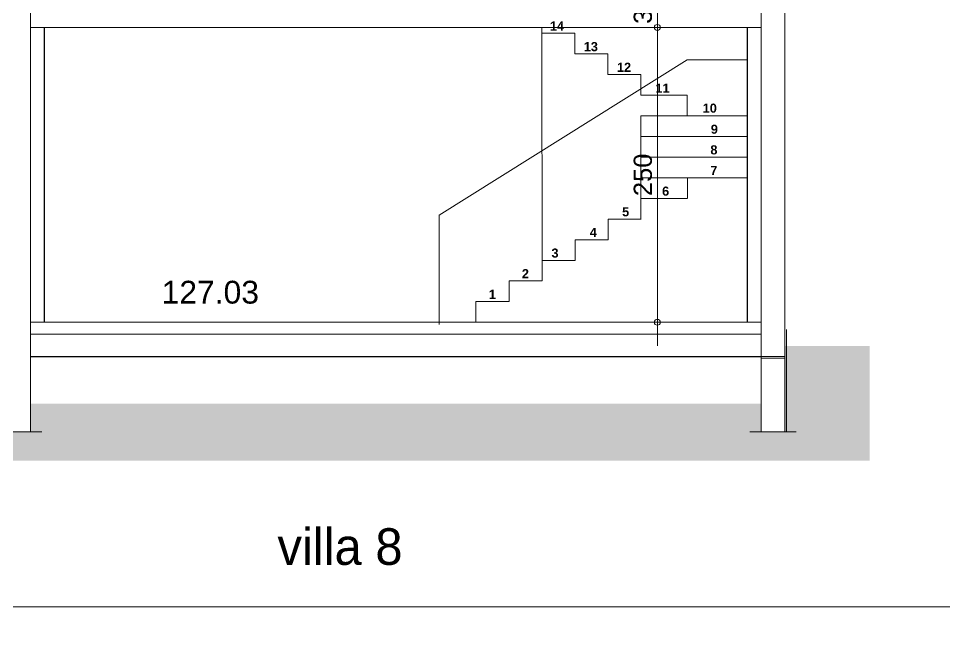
# Model space of a CAD drawing. Header units: metres. Extents: x 1.8 to 61.8, y -53.3 to -11.3.
# Drawn here: x 19.5 to 27.36, y -39.03 to -33.86 of the extents above; entities that cross this region are included whole.
import ezdxf
from ezdxf.enums import TextEntityAlignment as Align
from ezdxf.lldxf.tags import DXFTag

# ---------------------------------------------------------------- set-up
doc = ezdxf.new("R2010")
doc.units = ezdxf.units.M
doc.header["$MEASUREMENT"] = 0
for name, color, linetype in [('Calque commun', 7, 'Continuous'), ('Cotations', 7, 'Continuous'), ('Textes', 7, 'Continuous')]:
    doc.layers.add(name, color=color, linetype=linetype)
doc.styles.add('Arial4', font='arial.ttf', dxfattribs={"height": 0.154626})
doc.styles.add('Arial6', font='arialbd.ttf', dxfattribs={"height": 0.077267})
doc.styles.add('Arial7', font='arial.ttf', dxfattribs={"height": 0.193282})
doc.styles.add('Century Gothic', font='GOTHIC.TTF', dxfattribs={"height": 0.310302})
tags = doc.linetypes.add('HIDDEN', pattern=[0.375, 0.25, -0.125]).pattern_tags.tags
tags[6:7] = [DXFTag(74, 4), DXFTag(75, 0), DXFTag(340, '0'), DXFTag(46, 1.0), DXFTag(50, 0.0), DXFTag(44, 0.0), DXFTag(45, 0.0)]
tags[4:5] = [DXFTag(74, 4), DXFTag(75, 0), DXFTag(340, '0'), DXFTag(46, 1.0), DXFTag(50, 0.0), DXFTag(44, 0.0), DXFTag(45, 0.0)]
tags = doc.linetypes.add('HIDDENX2', pattern=[0.75, 0.5, -0.25]).pattern_tags.tags
tags[6:7] = [DXFTag(74, 4), DXFTag(75, 0), DXFTag(340, '0'), DXFTag(46, 1.0), DXFTag(50, 0.0), DXFTag(44, 0.0), DXFTag(45, 0.0)]
tags[4:5] = [DXFTag(74, 4), DXFTag(75, 0), DXFTag(340, '0'), DXFTag(46, 1.0), DXFTag(50, 0.0), DXFTag(44, 0.0), DXFTag(45, 0.0)]

# ---------------------------------------------------------------- blocks, each defined once
blk = doc.blocks.new('new75')
at = {"layer": 'Cotations', "color": 14, "linetype": 'Continuous', "lineweight": 9}
blk.add_arc((0, 0), 0.5, 0, 359.9994, dxfattribs=at)
blk = doc.blocks.new('new76')
at = {"layer": 'Cotations', "color": 14, "linetype": 'Continuous', "lineweight": 9}
blk.add_arc((0, 0), 0.5, 0, 359.9994, dxfattribs=at)
blk = doc.blocks.new('DimLine49898')
at = {"layer": 'Cotations', "color": 14, "linetype": 'Continuous', "lineweight": 9}
for p, q in [((24.9201, -33.6304), (24.9201, -33.4304)), ((25.1201, -33.6304), (24.7201, -33.6304)), ((24.9201, -33.9304), (24.9201, -33.6304)), ((25.1201, -33.9304), (24.7201, -33.9304)), ((24.9201, -33.9304), (24.9201, -34.1304))]:
    blk.add_line(p, q, dxfattribs=at)
at = {"layer": 'Cotations', "color": 14, "linetype": 'Continuous', "lineweight": 9, "xscale": 0.05000000074505806, "yscale": 0.05000000074505806, "zscale": 0.05000000074505806}
for name, p, rotation in [('new76', (24.9201, -33.6304), -90.00000000000001), ('new75', (24.9201, -33.9304), 90)]:
    blk.add_blockref(name, p, dxfattribs=dict(at, rotation=rotation))
at = {"layer": 'Cotations', "color": 7, "linetype": 'Continuous', "lineweight": 9, "style": 'Arial4'}
blk.add_text('30', height=0.15463, rotation=90, dxfattribs=at).set_placement((24.9201, -33.7804), align=Align.BOTTOM_CENTER)
blk = doc.blocks.new('new99')
at = {"layer": 'Cotations', "color": 14, "linetype": 'Continuous', "lineweight": 9}
blk.add_arc((0, 0), 0.5, 0, 359.9994, dxfattribs=at)
blk = doc.blocks.new('new100')
at = {"layer": 'Cotations', "color": 14, "linetype": 'Continuous', "lineweight": 9}
blk.add_arc((0, 0), 0.5, 0, 359.9994, dxfattribs=at)
blk = doc.blocks.new('DimLine50004')
at = {"layer": 'Cotations', "color": 14, "linetype": 'Continuous', "lineweight": 9}
for p, q in [((24.9201, -33.9304), (24.9201, -33.7304)), ((25.1201, -33.9304), (24.7201, -33.9304)), ((24.9201, -36.4304), (24.9201, -33.9304)), ((25.1201, -36.4304), (24.7201, -36.4304)), ((24.9201, -36.4304), (24.9201, -36.6304))]:
    blk.add_line(p, q, dxfattribs=at)
at = {"layer": 'Cotations', "color": 14, "linetype": 'Continuous', "lineweight": 9, "xscale": 0.05000000074505806, "yscale": 0.05000000074505806, "zscale": 0.05000000074505806}
for name, p, rotation in [('new100', (24.9201, -33.9304), -90.00000000000001), ('new99', (24.9201, -36.4304), 90)]:
    blk.add_blockref(name, p, dxfattribs=dict(at, rotation=rotation))
at = {"layer": 'Cotations', "color": 7, "linetype": 'Continuous', "lineweight": 9, "style": 'Arial4'}
blk.add_text('250', height=0.15463, rotation=90, dxfattribs=at).set_placement((24.9201, -35.1804), align=Align.BOTTOM_CENTER)

msp = doc.modelspace()

# ---------------------------------------------------------------- hatches: boundary and pattern name
at = {"layer": 'Calque commun', "linetype": 'Continuous', "lineweight": 18}
msp.add_hatch(color=9, dxfattribs=at).paths.add_polyline_path([(26.7202, -37.6027), (5.9223, -37.6027), (5.9223, -36.6804), (6.6012, -36.6804), (6.6012, -37.3594), (6.8012, -37.3594), (6.8012, -37.1204), (12.5215, -37.1204), (13.0012, -37.1204), (13.0012, -37.3594), (13.2012, -37.3594), (13.2012, -37.1354), (13.2012, -37.1204), (19.4012, -37.1204), (19.4012, -37.3594), (19.6012, -37.3594), (19.6012, -37.1204), (25.8012, -37.1204), (25.8012, -37.3594), (26.0012, -37.3594), (26.0012, -37.1204), (26.0012, -37.1204), (26.0012, -36.6303), (26.7202, -36.6303)])

# ---------------------------------------------------------------- linework, layer by layer
at = {"layer": 'Calque commun', "color": 7, "linetype": 'Continuous', "lineweight": 18}
for p, q in [((19.6012, -30.2424), (19.6012, -37.3594)), ((25.8012, -37.3594), (25.8012, -32.7404)), ((26.0012, -32.7404), (26.0012, -37.3594)), ((19.6012, -33.9304), (25.8012, -33.9304)), ((19.7212, -36.4304), (19.7212, -33.9304)), ((25.6812, -36.4304), (25.6812, -33.9304)), ((19.6012, -36.4304), (25.8012, -36.4304)), ((19.6012, -36.5304), (25.8012, -36.5304)), ((25.8012, -36.7204), (25.8012, -36.5304)), ((25.8012, -36.7204), (19.6012, -36.7204)), ((25.8012, -36.7204), (26.0012, -36.7204)), ((25.8012, -36.7339), (25.8012, -36.7204)), ((26.0012, -36.7339), (25.8012, -36.7339)), ((26.0012, -36.7204), (26.0012, -36.7339))]:
    msp.add_line(p, q, dxfattribs=at)
at = {"layer": 'Calque commun', "color": 7, "linetype": 'Continuous', "lineweight": 9}
for p, q in [((19.7212, -33.9304), (19.7212, -36.4304)), ((25.6812, -33.9304), (25.6812, -36.4304))]:
    msp.add_line(p, q, dxfattribs=at)
at = {"layer": 'Calque commun', "color": 3, "linetype": 'ByBlock', "lineweight": -2}
for p, q in [((19.7212, -36.4304), (19.7212, -33.9304)), ((25.6812, -33.9304), (25.6812, -36.4304)), ((19.6012, -36.7204), (25.8012, -36.7204))]:
    msp.add_line(p, q, dxfattribs=at)
at = {"layer": 'Calque commun', "color": 20, "linetype": 'Continuous', "lineweight": 9}
for p, q in [((23.9414, -36.0804), (23.9411, -33.9304)), ((24.7811, -35.3804), (24.7791, -35.3804))]:
    msp.add_line(p, q, dxfattribs=at)
at = {"layer": 'Calque commun', "color": 7, "linetype": 'HIDDEN', "lineweight": 18}
msp.add_line((26.0162, -36.4925), (26.0162, -37.3594), dxfattribs=at)
at = {"layer": 'Calque commun', "color": 7, "linetype": 'HIDDENX2', "lineweight": 18}
for p, q in [((19.6972, -37.3594), (19.3051, -37.3594)), ((26.0972, -37.3594), (25.7051, -37.3594))]:
    msp.add_line(p, q, dxfattribs=at)
at = {"layer": 'Calque commun', "color": 20, "linetype": 'Continuous', "lineweight": 9}
for points in [[(24.2211, -34.1554, 0), (24.2211, -33.9804, 0), (23.9411, -33.9804, 0)], [(24.5011, -34.3304, 0), (24.5011, -34.1554, 0), (24.2211, -34.1554, 0)], [(24.7811, -34.5054, 0), (24.7811, -34.3304, 0), (24.5011, -34.3304, 0)], [(25.1725, -34.6804, 0), (25.1725, -34.5054, 0), (24.7811, -34.5054, 0)], [(25.1745, -35.3804, 0), (25.1745, -35.2054, 0), (25.6811, -35.2054, 0)], [(24.7811, -35.5554, 0), (24.7811, -35.3804, 0), (25.1725, -35.3804, 0)], [(24.5022, -35.7304, 0), (24.5022, -35.5554, 0), (24.7825, -35.5554, 0)], [(24.222, -35.9054, 0), (24.222, -35.7304, 0), (24.5022, -35.7304, 0)], [(23.9417, -36.0804, 0), (23.9417, -35.9054, 0), (24.222, -35.9054, 0)], [(23.6614, -36.2554, 0), (23.6614, -36.0804, 0), (23.9417, -36.0804, 0)], [(23.3812, -36.4304, 0), (23.3812, -36.2554, 0), (23.6614, -36.2554, 0)]]:
    msp.add_polyline3d(points, dxfattribs=at)
at = {"layer": 'Cotations', "color": 20, "linetype": 'Continuous', "lineweight": 9}
for p, q in [((25.6811, -34.2054), (25.1726, -34.2054)), ((24.7811, -35.2054), (24.7811, -35.3804)), ((23.0696, -36.4304), (23.0696, -35.5217))]:
    msp.add_line(p, q, dxfattribs=at)
at = {"layer": 'Cotations', "color": 7, "linetype": 'Continuous', "lineweight": 9}
msp.add_line((51.4434, -38.8432), (1.7636, -38.8432), dxfattribs=at)
at = {"layer": 'Cotations', "color": 20, "linetype": 'Continuous', "lineweight": 9}
msp.add_polyline3d([(25.1726, -34.2054, 0), (23.0696, -35.5217, 0), (23.0696, -36.4504, 0)], dxfattribs=at)

# ---------------------------------------------------------------- block references
at = {"layer": 'Cotations', "color": 14, "linetype": 'Continuous', "lineweight": 9}
for name in ['DimLine49898', 'DimLine50004']:
    msp.add_blockref(name, (0, 0), dxfattribs=at)

# ---------------------------------------------------------------- texts
at = {"layer": 'Calque commun', "color": 5, "linetype": 'ByBlock', "lineweight": -2, "style": 'Arial6'}
for s, p in [('7', (25.4291, -35.2054)), ('6', (25.0199, -35.3804)), ('5', (24.6809, -35.5554)), ('4', (24.4062, -35.7304)), ('3', (24.0818, -35.9054)), ('2', (23.8305, -36.0804)), ('1', (23.55, -36.2554))]:
    msp.add_text(s, height=0.0773, dxfattribs=at).set_placement(p, align=Align.BOTTOM_RIGHT)
at = {"layer": 'Cotations', "color": 5, "linetype": 'ByBlock', "lineweight": -2, "style": 'Arial6'}
for s, height, p in [('14', 0.07727, (24.1284, -33.9804)), ('13', 0.07727, (24.4159, -34.1554)), ('12', 0.07727, (24.6973, -34.3304)), ('11', 0.07727, (25.0237, -34.5076)), ('10', 0.07727, (25.4245, -34.6768)), ('9', 0.0773, (25.4338, -34.8554)), ('8', 0.0773, (25.4298, -35.0304))]:
    msp.add_text(s, height=height, dxfattribs=at).set_placement(p, align=Align.BOTTOM_RIGHT)
at = {"layer": 'Textes', "color": 5, "linetype": 'ByBlock', "lineweight": -2}
for s, height, style, p in [('127.03', 0.19328, 'Arial7', (20.7145, -36.33)), ('villa 8', 0.3103, 'Century Gothic', (21.6974, -38.5802))]:
    msp.add_text(s, height=height, dxfattribs=dict(at, style=style)).set_placement(p, align=Align.BOTTOM_LEFT)

# ---------------------------------------------------------------- meshes
at = {"layer": 'Calque commun', "color": 7, "linetype": 'Continuous', "lineweight": 9}
mesh = msp.add_polyface(dxfattribs=at)
corners = [(61.7636, -11.3086), (1.7636, -11.3086), (1.7636, -53.3086), (61.7636, -53.3086)]
mesh.append_faces([[corners[k] for k in face] for face in [(0, 1, 2, 3)]], dxfattribs={"color": 7})
at = {"layer": 'Calque commun', "color": 20, "linetype": 'Continuous', "lineweight": 9}
mesh = msp.add_polyface(dxfattribs=at)
corners = [(25.6811, -34.8554), (25.6811, -34.6804), (24.7811, -34.6804), (24.7811, -34.8554)]
mesh.append_faces([[corners[k] for k in face] for face in [(0, 1, 2, 3)]], dxfattribs={"color": 20})
mesh = msp.add_polyface(dxfattribs=at)
corners = [(24.7811, -35.0304), (24.7811, -34.8554), (25.681, -34.8554), (25.681, -35.0304)]
mesh.append_faces([[corners[k] for k in face] for face in [(0, 1, 2, 3)]], dxfattribs={"color": 20})
mesh = msp.add_polyface(dxfattribs=at)
corners = [(25.681, -35.2054), (25.681, -35.0304), (24.7811, -35.0304), (24.7811, -35.2054)]
mesh.append_faces([[corners[k] for k in face] for face in [(0, 1, 2, 3)]], dxfattribs={"color": 20})

doc.saveas('drawing.dxf')
